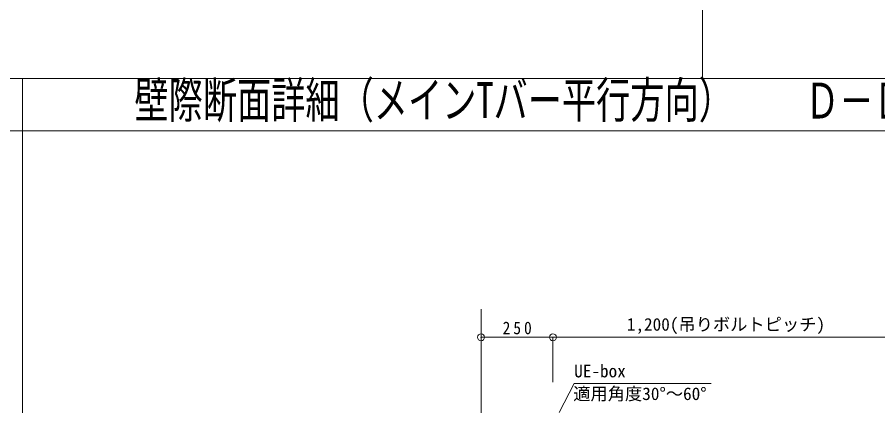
# Model space of a CAD drawing. Units: millimetres at full size, sheet at 1:40, with parts at other scales. Extents: x -7707 to 7893, y -5335 to 5359.
# Drawn here: x -1875 to 1118, y -2565 to -1213 of the extents above; entities that cross this region are included whole.
import ezdxf
from ezdxf.enums import TextEntityAlignment as Align

# ---------------------------------------------------------------- set-up
doc = ezdxf.new("R2010")
doc.units = ezdxf.units.MM
doc.header["$LTSCALE"] = 40
doc.header["$PDMODE"] = 32
doc.header["$PDSIZE"] = 24
for name, color, linetype, lineweight in [('7-5_寸法', 4, 'Continuous', 9), ('7-6_文字', 7, 'Continuous', 18), ('7-9_躯体他', 4, 'Continuous', 18), ('F-2_メイン・クロス', 3, 'Continuous', 18), ('F-6_文字', 7, 'Continuous', 18)]:
    doc.layers.add(name, color=color, linetype=linetype, lineweight=lineweight)
doc.styles.add('ＭＳ ゴシック', font='')
doc.styles.get('ＭＳ ゴシック').set_extended_font_data('MS Gothic')

msp = doc.modelspace()

# ---------------------------------------------------------------- linework, layer by layer
at = {"layer": '7-5_寸法'}
for p, q in [((-262.03, -2326.73), (-12.03, -2326.73)), ((-262.03, -2326.73), (-262.03, -2483.32)), ((-12.03, -2326.73), (-12.03, -2483.32))]:
    msp.add_line(p, q, dxfattribs=at)
at = {"layer": '7-5_寸法', "lineweight": 18}
for q in [(1187.97, -2326.73), (-12.03, -2483.32)]:
    msp.add_line((-12.03, -2326.73), q, dxfattribs=at)
at = {"layer": '7-5_寸法', "color": 7}
for p in [(-262.03, -2326.73), (-12.03, -2326.73)]:
    msp.add_point(p, dxfattribs=at)
at = {"layer": '7-5_寸法', "color": 3}
msp.add_point((-12.03, -2326.73), dxfattribs=at)
at = {"layer": '7-6_文字'}
for q in [(9.42, -2588.02), (538.39, -2487.36)]:
    msp.add_line((61.84, -2487.36), q, dxfattribs=at)
at = {"layer": '7-9_躯体他', "lineweight": 9}
msp.add_line((-262.03, -4424.21), (-262.03, -2228.46), dxfattribs=at)
at = {"layer": 'F-2_メイン・クロス'}
for p, q in [((508.14, 5122.85), (508.14, -1426.27)), ((-7706.82, -1426.27), (7893.18, -1426.27)), ((-1857.06, -1426.27), (-1857.06, -4600.52)), ((-7706.82, -1607.87), (7893.18, -1607.87))]:
    msp.add_line(p, q, dxfattribs=at)

# ---------------------------------------------------------------- texts
at = {"layer": '7-5_寸法', "color": 7, "style": 'ＭＳ ゴシック'}
msp.add_text('1,200(吊りボルトピッチ)', height=43.99, dxfattribs=at).set_placement((244.8, -2316.94), align=Align.BOTTOM_LEFT)
at = {"layer": '7-5_寸法', "color": 7, "insert": (-187.03, -2316.73), "char_height": 43.99, "attachment_point": 7, "style": 'ＭＳ ゴシック'}
msp.add_mtext('\\T1.38;\\W0.9;250', dxfattribs=at)
at = {"layer": '7-6_文字', "style": 'ＭＳ ゴシック'}
for s, p in [('UE-box', (61.84, -2479.23)), ('適用角度30°～60°', (58.43, -2558.17))]:
    msp.add_text(s, height=43.99, dxfattribs=at).set_placement(p, align=Align.BOTTOM_LEFT)
at = {"layer": 'F-6_文字', "style": 'ＭＳ ゴシック', "width": 0.7}
for s, p in [('壁際断面詳細（メインTバー平行方向）', (-1467.76, -1601.02)), ('Ｄ－Ｄ\u3000断面図', (865.16, -1602.87))]:
    msp.add_text(s, height=124.6, dxfattribs=at).set_placement(p, align=Align.BOTTOM_LEFT)

doc.saveas('drawing.dxf')
